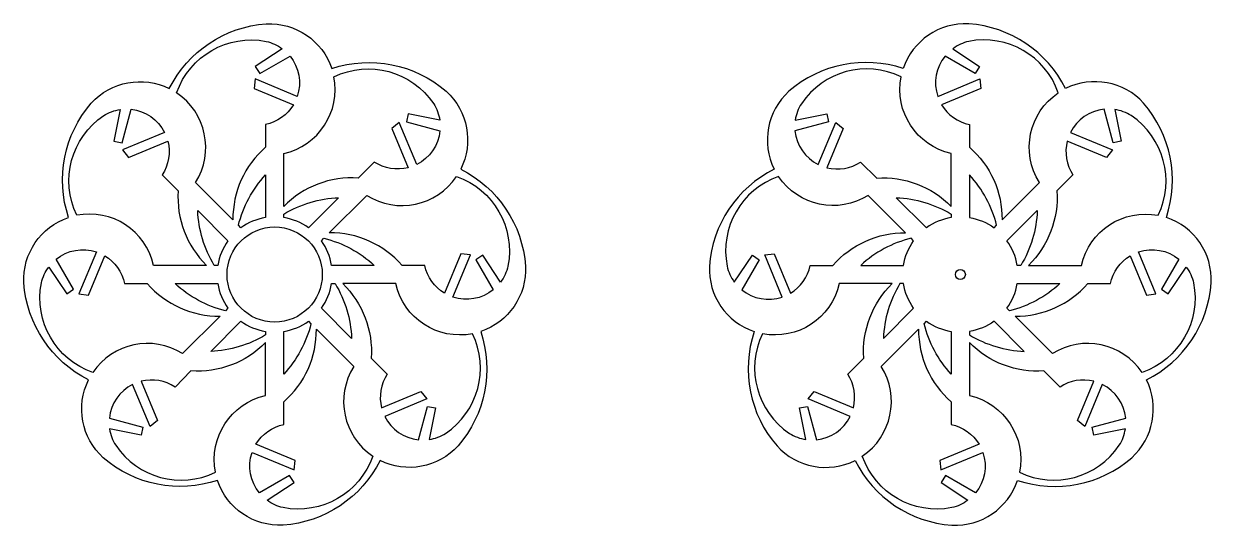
# Model space of a CAD drawing. Header units: millimetres. Extents: x -1218 to -33, y -60 to 441.
import ezdxf

# ---------------------------------------------------------------- set-up
doc = ezdxf.new("R2010")
doc.units = ezdxf.units.MM

msp = doc.modelspace()

# ---------------------------------------------------------------- linework, layer by layer
at = {"color": 1}
for points in [[(-1072.3, 376.3, -0.265564), (-975.6, 440.9, -0.336068), (-910.3, 396.3, -0.265564), (-796.2, 373.6, -0.336068), (-781.6, 295.8, -0.265564), (-717, 199.1, -0.336068), (-761.7, 133.8, -0.265564), (-784.3, 19.7, -0.336068), (-862.1, 5.1, -0.265564), (-958.8, -59.5, -0.336068), (-1024.2, -14.8, -0.265564), (-1138.2, 7.8, -0.336068), (-1152.8, 85.6, -0.265564), (-1217.4, 182.3, -0.336068), (-1172.8, 247.7, -0.265564), (-1150.1, 361.7, -0.336068)], [(-340.2, 396.3, 0.265564), (-454.2, 373.6, 0.336068), (-468.9, 295.8, 0.265564), (-533.5, 199.1, 0.336068), (-488.8, 133.8, 0.265564), (-466.1, 19.7, 0.336068), (-388.3, 5.1, 0.265564), (-291.7, -59.5, 0.336068), (-226.3, -14.8, 0.265564), (-112.3, 7.8, 0.336068), (-97.6, 85.6, 0.265564), (-33, 182.3, 0.336068), (-77.7, 247.7, 0.265564), (-100.4, 361.7, 0.336068), (-178.2, 376.3, 0.265564), (-274.8, 440.9, 0.336068)], [(-948.5, 360.2, -0.209963), (-976.3, 340.4), (-976.3, 317.8, 0.218415), (-1008.9, 245.3), (-1046.2, 282.6, 0.406494), (-1065, 372.1, -0.373126), (-975.6, 423.4, -0.104125), (-959.7, 416.1), (-986.5, 398.2), (-981.9, 391.5), (-951.9, 408.7, -0.256307), (-944.7, 368.5), (-986.6, 385.9), (-987.8, 376.4)], [(-302, 360.2, 0.209963), (-274.1, 340.4), (-274.1, 317.8, -0.218415), (-241.6, 245.3), (-204.3, 282.6, -0.406494), (-185.5, 372.1, 0.373126), (-274.8, 423.4, 0.104125), (-290.7, 416.1), (-264, 398.2), (-268.6, 391.5), (-298.5, 408.7, 0.256307), (-305.8, 368.5), (-263.8, 385.9), (-262.7, 376.4)], [(-843, 342.5), (-850.4, 336.6), (-834.1, 297.3, -0.209963), (-867.8, 303), (-883.8, 287, 0.218415), (-958.1, 258.7), (-958.1, 311.5, 0.406494), (-908.1, 388.1, -0.373126), (-808.6, 361.2, -0.104125), (-802.5, 344.8), (-834.1, 351), (-835.6, 343), (-802.3, 334, -0.256307), (-825.5, 300.5)], [(-416.3, 297.3, 0.209963), (-382.7, 303), (-366.7, 287, -0.218415), (-292.4, 258.7), (-292.4, 311.5, -0.406494), (-342.4, 388.1, 0.373126), (-441.8, 361.2, 0.104125), (-447.9, 344.8), (-416.3, 351), (-414.8, 343), (-448.2, 334, 0.256307), (-424.9, 300.5), (-407.5, 342.5), (-400, 336.6)], [(-1073.8, 323.8, -0.209963), (-1079.5, 290.2), (-1063.5, 274.2, 0.218415), (-1035.2, 199.8), (-1088, 199.8, 0.406494), (-1164.6, 249.8, -0.373126), (-1137.7, 349.3, -0.104125), (-1121.3, 355.4), (-1127.5, 323.8), (-1119.5, 322.3), (-1110.5, 355.7, -0.256307), (-1077, 332.4), (-1119, 315), (-1113.1, 307.5)], [(-85.9, 249.8, 0.373126), (-112.8, 349.3, 0.104125), (-129.2, 355.4), (-122.9, 323.8), (-130.9, 322.3), (-139.9, 355.7, 0.256307), (-173.4, 332.4), (-131.5, 315), (-137.4, 307.5), (-176.6, 323.8, 0.209963), (-170.9, 290.2), (-186.9, 274.2, -0.218415), (-215.2, 199.8), (-162.4, 199.8, -0.406494)], [(-1000.9, 237.3), (-1003.4, 239.8, -0.126863), (-976.3, 290.1), (-976.3, 247.5, 0.11736)], [(-781.5, 211.3), (-797.7, 172, -0.209963), (-817.5, 199.8), (-840.1, 199.8, 0.218415), (-912.7, 232.4), (-875.3, 269.7, 0.406494), (-785.8, 288.5, -0.373126), (-734.5, 199.1, -0.104125), (-741.8, 183.2), (-759.7, 210), (-766.5, 205.4), (-749.2, 175.4, -0.256307), (-789.4, 168.2), (-772, 210.2)], [(-478.4, 210.2), (-469, 211.3), (-452.7, 172, 0.209963), (-433, 199.8), (-410.4, 199.8, -0.218415), (-337.8, 232.4), (-375.1, 269.7, -0.406494), (-464.6, 288.5, 0.373126), (-515.9, 199.1, 0.104125), (-508.7, 183.2), (-490.7, 210), (-484, 205.4), (-501.2, 175.4, 0.256307), (-461.1, 168.2)], [(-249.5, 237.3), (-247, 239.8, 0.126863), (-274.1, 290.1), (-274.1, 247.5, -0.11736)], [(-958.1, 247.5), (-958.1, 251, -0.126863), (-903.4, 267.4), (-933.5, 237.3, 0.11736)], [(-317, 237.3), (-347.1, 267.4, -0.126863), (-292.4, 251), (-292.4, 247.5, 0.11736)], [(-1024, 199.8), (-1027.5, 199.8, -0.126863), (-1043.9, 254.6), (-1013.8, 224.4, 0.11736)], [(-236.7, 224.4), (-206.5, 254.6, -0.126863), (-222.9, 199.8), (-226.5, 199.8, 0.11736)], [(-910.4, 199.8, 0.11736), (-920.6, 224.4), (-918.1, 226.9, -0.126863), (-867.8, 199.8)], [(-329.8, 224.4), (-332.3, 226.9, 0.126863), (-382.6, 199.8), (-340, 199.8, -0.11736)], [(-1148.6, 92.9, -0.373126), (-1199.9, 182.3, -0.104125), (-1192.6, 198.2), (-1174.7, 171.4), (-1167.9, 176.1), (-1185.2, 206, -0.256307), (-1145, 213.3), (-1162.4, 171.3), (-1152.9, 170.2), (-1136.7, 209.4, -0.209963), (-1116.9, 181.6), (-1094.3, 181.6, 0.218415), (-1021.7, 149.1), (-1059.1, 111.7, 0.406494)], [(-191.4, 111.7), (-228.7, 149.1, 0.218415), (-156.1, 181.6), (-133.5, 181.6, -0.209963), (-113.8, 209.4), (-97.5, 170.2), (-88.1, 171.3), (-105.4, 213.3, -0.256307), (-65.3, 206), (-82.5, 176.1), (-75.8, 171.4), (-57.8, 198.2, -0.104125), (-50.6, 182.3, -0.373126), (-101.9, 92.9, 0.406494)], [(-1013.8, 157), (-1016.3, 154.5, -0.126863), (-1066.6, 181.6), (-1024, 181.6, 0.11736)], [(-920.6, 157, 0.11736), (-910.4, 181.6), (-906.9, 181.6, -0.126863), (-890.5, 126.9)], [(-846.4, 181.6), (-899.2, 181.6, -0.218415), (-870.9, 107.3), (-854.9, 91.3, 0.209963), (-860.6, 57.6), (-821.4, 73.9), (-815.5, 66.5), (-857.4, 49, 0.256307), (-823.9, 25.8), (-814.9, 59.1), (-806.9, 57.6), (-813.1, 26, 0.104125), (-796.7, 32.1, 0.373126), (-769.8, 131.6, -0.406494)], [(-429.1, 73.9), (-389.9, 57.6, 0.209963), (-395.6, 91.3), (-379.6, 107.3, -0.218415), (-351.3, 181.6), (-404.1, 181.6, -0.406494), (-480.6, 131.6, 0.373126), (-453.7, 32.1, 0.104125), (-437.3, 26), (-443.6, 57.6), (-435.6, 59.1), (-426.6, 25.8, 0.256307), (-393, 49), (-435, 66.5)], [(-340, 181.6), (-343.5, 181.6, 0.126863), (-360, 126.9), (-329.8, 157, -0.11736)], [(-226.5, 181.6), (-183.9, 181.6, -0.126863), (-234.2, 154.5), (-236.7, 157, 0.11736)], [(-976.3, 133.9), (-976.3, 130.4, -0.126863), (-1031, 114), (-1000.9, 144.1, 0.11736)], [(-958.1, 133.9, 0.11736), (-933.5, 144.1), (-931, 141.6, -0.126863), (-958.1, 91.3)], [(-292.4, 133.9), (-292.4, 91.3, -0.126863), (-319.4, 141.6), (-317, 144.1, 0.11736)], [(-274.1, 133.9), (-274.1, 130.4, 0.126863), (-219.4, 114), (-249.5, 144.1, -0.11736)], [(-925.6, 136.2), (-888.2, 98.9, 0.406494), (-869.4, 9.4, -0.373126), (-958.8, -42, -0.104125), (-974.7, -34.7), (-947.9, -16.8), (-952.5, -10), (-982.5, -27.3, -0.256307), (-989.8, 12.9), (-947.8, -4.4), (-946.7, 5), (-985.9, 21.2, -0.209963), (-958.1, 41), (-958.1, 63.6, 0.218415)], [(-362.2, 98.9), (-324.9, 136.2, 0.218415), (-292.4, 63.6), (-292.4, 41, -0.209963), (-264.5, 21.2), (-303.8, 5), (-302.7, -4.4), (-260.7, 12.9, -0.256307), (-268, -27.3), (-297.9, -10), (-302.5, -16.8), (-275.8, -34.7, -0.104125), (-291.7, -42, -0.373126), (-381, 9.4, 0.406494)], [(-976.3, 69.9), (-976.3, 122.7, -0.218415), (-1050.7, 94.4), (-1066.6, 78.4, 0.209963), (-1100.3, 84.1), (-1084, 44.9), (-1091.5, 39), (-1108.9, 80.9, 0.256307), (-1132.1, 47.4), (-1098.8, 38.4), (-1100.3, 30.4), (-1131.9, 36.6, 0.104125), (-1125.8, 20.2, 0.373126), (-1026.3, -6.7, -0.406494)], [(-274.1, 122.7), (-274.1, 69.9, -0.406494), (-224.1, -6.7, 0.373126), (-124.7, 20.2, 0.104125), (-118.6, 36.6), (-150.2, 30.4), (-151.7, 38.4), (-118.3, 47.4, 0.256307), (-141.6, 80.9), (-159, 39), (-166.5, 44.9), (-150.2, 84.1, 0.209963), (-183.8, 78.4), (-199.8, 94.4, -0.218415)]]:
    msp.add_lwpolyline(points, format="xyb", close=True, dxfattribs=at)
for centre, radius in [((-967.2, 190.7), 47.5), ((-283.2, 190.7), 5)]:
    msp.add_circle(centre, radius, dxfattribs=at)

doc.saveas('drawing.dxf')
